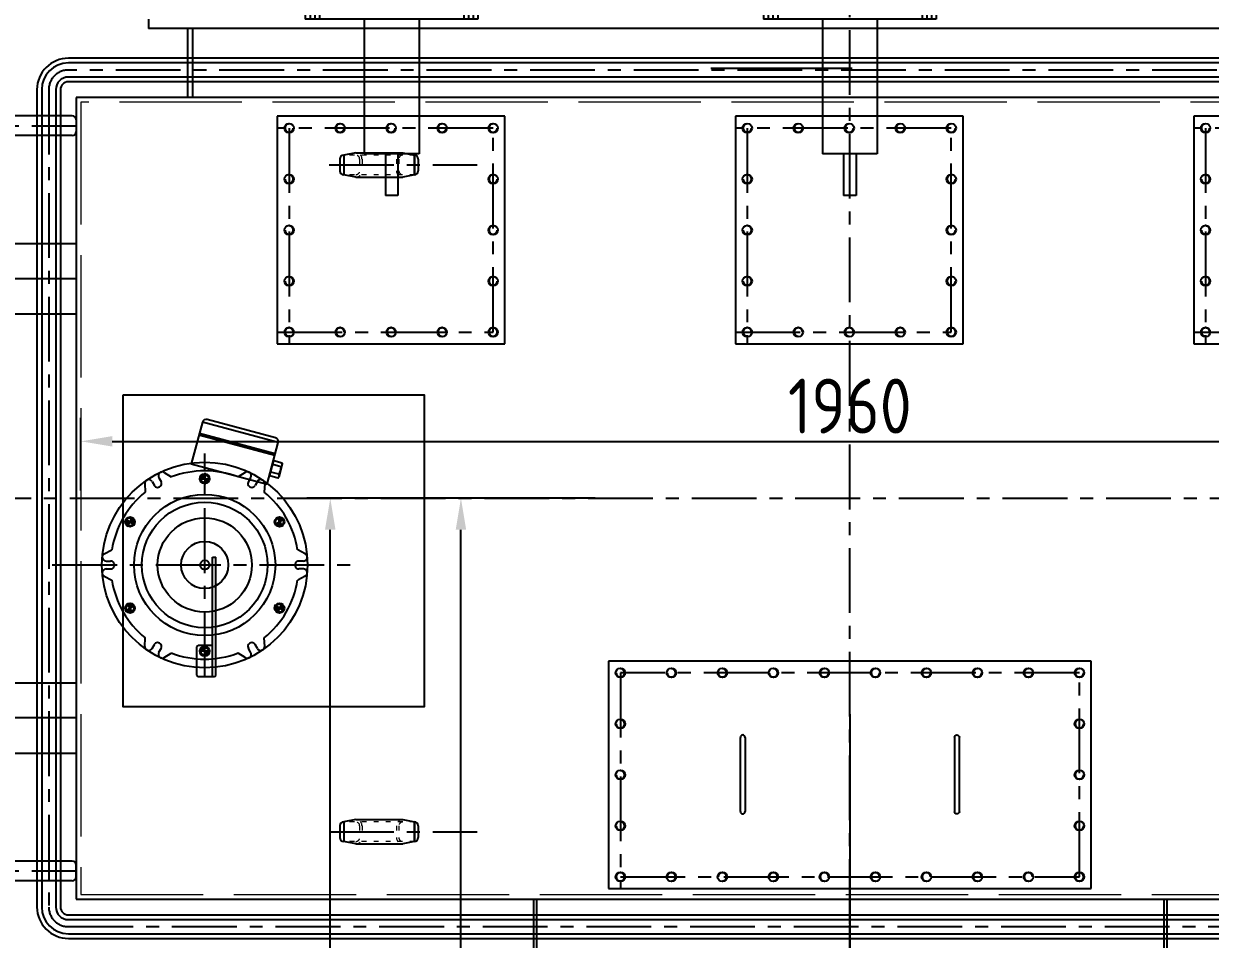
# Model space of a CAD drawing. Header units: millimetres. Extents: x 198976 to 421125, y -418833 to -203687.
# Drawn here: x 218013 to 219525, y -209902 to -208735 of the extents above; entities that cross this region are included whole.
import ezdxf

# ---------------------------------------------------------------- set-up
doc = ezdxf.new("R2010")
doc.units = ezdxf.units.MM
doc.header["$LTSCALE"] = 13
for name, pattern in [('ACAD_ISO02W100', [15, 12, -3]), ('ACAD_ISO03W100', [1.18, 0.47, -0.71]), ('CENTER', [50.8, 31.75, -6.35, 6.35, -6.35]), ('CENTERX2', [101.6, 63.5, -12.7, 12.7, -12.7]), ('HIDDEN', [9.525, 6.35, -3.175])]:
    doc.linetypes.add(name, pattern=pattern)
doc.layers.get('0').update_dxf_attribs({"color": 1, "linetype": 'CENTER'})
for name, color, linetype in [('1', 4, 'Continuous'), ('2细线层', 4, 'Continuous'), ('4', 2, 'HIDDEN'), ('THICK_LINE', 255, 'Continuous')]:
    doc.layers.add(name, color=color, linetype=linetype)
doc.layers.add('标注、文本', color=3, linetype='Continuous', lineweight=25)
doc.styles.get("Standard").update_dxf_attribs({"font": 'gbenor.shx', "bigfont": 'gbcbig.shx'})
doc.dimstyles.new('1-15', dxfattribs={"dimscale": 20, "dimtxt": 3.5, "dimasz": 2, "dimexe": 1.5, "dimexo": 0.5, "dimgap": 0.5, "dimtad": 1, "dimtoh": 1, "dimdec": 1, "dimdsep": 46, "dimtxsty": 'Standard', "dimcen": 2.5, "dimclrd": 3, "dimclre": 3, "dimclrt": 3, "dimadec": 0, "dimazin": 2, "dimtfac": 1, "dimtdec": 1, "dimtmove": 0, "dimatfit": 2, "dimfxl": 1, "dimarcsym": 0})

# ---------------------------------------------------------------- blocks, each defined once
blk = doc.blocks.new('A$C279C5193')
at = {"layer": '2细线层', "ltscale": 5}
for points in [[(3, 6), (97.6, 6)], [(97.6, 0), (3, 0)]]:
    blk.add_lwpolyline(points, dxfattribs=at)
for centre, start, end in [((3, 3), 90, 270), ((97.6, 3), 270, 90)]:
    blk.add_arc(centre, 3.02, start, end, dxfattribs=at)
blk = doc.blocks.new('25125212582246')
at = {"layer": '1', "color": 0}
for p, q in [((193641.4, -208684.5), (193625.4, -208684.5)), ((193625.4, -208737.5), (193625.4, -208684.5)), ((193641.4, -208737.5), (193641.4, -208684.5)), ((193668.4, -208737.5), (193598.4, -208737.5)), ((193598.4, -208909.5), (193598.4, -208737.5)), ((193668.4, -208909.5), (193668.4, -208737.5)), ((193743.4, -208909.5), (193523.4, -208909.5)), ((193523.4, -208921.5), (193523.4, -208909.5)), ((193743.4, -208921.5), (193743.4, -208909.5)), ((193743.4, -208921.5), (193523.4, -208921.5)), ((193728.4, -208921.5), (193538.4, -208921.5)), ((193583.9, -208921.5), (193583.9, -208968.4)), ((193682.9, -208921.5), (193682.9, -208968.4)), ((193553.2, -208968.4), (193713.6, -208968.4)), ((193553.2, -208969.5), (193553.2, -208968.4)), ((193713.6, -208969.5), (193713.6, -208968.4)), ((193583.9, -208981.5), (193556.9, -208974.3)), ((193583.9, -208981.5), (193682.9, -208981.5)), ((193583.9, -208981.5), (193583.9, -209006.5)), ((193682.9, -208981.5), (193709.9, -208974.3)), ((193682.9, -208981.5), (193682.9, -209006.5)), ((193539.3, -209011.5), (193539.3, -209012.9)), ((193542.7, -209017.5), (193583.9, -209031.3)), ((193544.3, -209006.5), (193633.4, -209006.5)), ((193722.5, -209006.5), (193633.4, -209006.5)), ((193724, -209017.5), (193682.9, -209031.3)), ((193727.4, -209011.5), (193727.4, -209012.9)), ((193583.9, -209031.3), (193682.9, -209031.3)), ((193583.9, -209031.3), (193583.9, -209056.3)), ((193682.9, -209031.3), (193682.9, -209056.3)), ((193553.2, -209056.3), (193713.6, -209056.3)), ((193553.2, -209057.4), (193553.2, -209056.3)), ((193583.9, -209069.4), (193556.9, -209062.2)), ((193682.9, -209069.4), (193709.9, -209062.2)), ((193713.6, -209057.4), (193713.6, -209056.3)), ((193583.9, -209069.4), (193682.9, -209069.4)), ((193583.9, -209069.4), (193583.9, -209094.4)), ((193682.9, -209069.4), (193682.9, -209094.4)), ((193544.3, -209094.4), (193633.4, -209094.4)), ((193722.5, -209094.4), (193633.4, -209094.4)), ((193539.3, -209099.3), (193539.3, -209100.7)), ((193542.7, -209105.4), (193583.9, -209119.1)), ((193724, -209105.4), (193682.9, -209119.1)), ((193727.4, -209099.3), (193727.4, -209100.7)), ((193583.9, -209119.1), (193583.9, -209144.2)), ((193583.9, -209119.1), (193682.9, -209119.1)), ((193583.9, -209119.1), (193583.9, -209144.2)), ((193682.9, -209119.1), (193682.9, -209144.2)), ((193682.9, -209119.1), (193682.9, -209144.2)), ((193553.2, -209144.2), (193713.6, -209144.2)), ((193553.2, -209145.3), (193553.2, -209144.2)), ((193553.2, -209144.2), (193713.6, -209144.2)), ((193553.2, -209145.3), (193553.2, -209144.2)), ((193583.9, -209157.3), (193556.9, -209150.1)), ((193583.9, -209157.3), (193556.9, -209150.1)), ((193682.9, -209157.3), (193709.9, -209150.1)), ((193682.9, -209157.3), (193709.9, -209150.1)), ((193713.6, -209145.3), (193713.6, -209144.2)), ((193713.6, -209145.3), (193713.6, -209144.2)), ((193583.9, -209157.3), (193682.9, -209157.3)), ((193583.9, -209157.3), (193583.9, -209182.3)), ((193583.9, -209157.3), (193682.9, -209157.3)), ((193682.9, -209157.3), (193682.9, -209182.3)), ((193544.3, -209182.3), (193633.4, -209182.3)), ((193722.5, -209182.3), (193633.4, -209182.3)), ((193539.3, -209187.2), (193539.3, -209188.6)), ((193542.7, -209193.3), (193583.9, -209207)), ((193724, -209193.3), (193682.9, -209207)), ((193727.4, -209187.2), (193727.4, -209188.6)), ((193583.9, -209207), (193682.9, -209207)), ((193583.9, -209207), (193583.9, -209232)), ((193682.9, -209207), (193682.9, -209232)), ((193553.2, -209232), (193713.6, -209232)), ((193553.2, -209233.2), (193553.2, -209232)), ((193583.9, -209245.1), (193556.9, -209238)), ((193583.9, -209245.1), (193682.9, -209245.1)), ((193583.9, -209245.1), (193583.9, -209270.1)), ((193682.9, -209245.1), (193709.9, -209238)), ((193682.9, -209245.1), (193682.9, -209270.1)), ((193713.6, -209233.2), (193713.6, -209232)), ((193539.3, -209275.1), (193539.3, -209276.5)), ((193544.3, -209270.1), (193633.4, -209270.1)), ((193583.9, -209271.5), (193583.9, -209314.4)), ((193722.5, -209270.1), (193633.4, -209270.1)), ((193682.9, -209271.5), (193682.9, -209314.4)), ((193727.4, -209275.1), (193727.4, -209276.5)), ((193542.7, -209281.2), (193583.9, -209294.9)), ((193724, -209281.2), (193682.9, -209294.9)), ((193583.9, -209294.9), (193583.9, -209319.9)), ((193583.9, -209294.9), (193682.9, -209294.9)), ((193583.9, -209294.9), (193583.9, -209319.9)), ((193682.9, -209294.9), (193682.9, -209319.9)), ((193682.9, -209294.9), (193682.9, -209319.9)), ((193553.2, -209319.9), (193713.6, -209319.9)), ((193553.2, -209321), (193553.2, -209319.9)), ((193553.2, -209319.9), (193713.6, -209319.9)), ((193553.2, -209321), (193553.2, -209319.9)), ((193713.6, -209321), (193713.6, -209319.9)), ((193713.6, -209321), (193713.6, -209319.9)), ((193583.9, -209333), (193556.9, -209325.8)), ((193583.9, -209333), (193556.9, -209325.8)), ((193583.9, -209333), (193682.9, -209333)), ((193583.9, -209333), (193583.9, -209358)), ((193583.9, -209333), (193682.9, -209333)), ((193682.9, -209333), (193709.9, -209325.8)), ((193682.9, -209333), (193709.9, -209325.8)), ((193682.9, -209333), (193682.9, -209358)), ((193539.3, -209363), (193539.3, -209364.4)), ((193544.3, -209358), (193633.4, -209358)), ((193722.5, -209358), (193633.4, -209358)), ((193727.4, -209363), (193727.4, -209364.4)), ((193542.7, -209369.1), (193583.9, -209382.8)), ((193724, -209369.1), (193682.9, -209382.8)), ((193583.9, -209382.8), (193682.9, -209382.8)), ((193583.9, -209382.8), (193583.9, -209407.8)), ((193682.9, -209382.8), (193682.9, -209407.8)), ((193553.2, -209407.8), (193713.6, -209407.8)), ((193553.2, -209408.9), (193553.2, -209407.8)), ((193713.6, -209408.9), (193713.6, -209407.8)), ((193583.9, -209420.9), (193556.9, -209413.7)), ((193583.9, -209420.9), (193682.9, -209420.9)), ((193583.9, -209420.9), (193583.9, -209445.9)), ((193682.9, -209420.9), (193709.9, -209413.7)), ((193682.9, -209420.9), (193682.9, -209445.9)), ((193539.3, -209450.8), (193539.3, -209452.2)), ((193542.7, -209456.9), (193583.9, -209470.6)), ((193544.3, -209445.9), (193633.4, -209445.9)), ((193722.5, -209445.9), (193633.4, -209445.9)), ((193724, -209456.9), (193682.9, -209470.6)), ((193727.4, -209450.8), (193727.4, -209452.2)), ((193583.9, -209470.6), (193682.9, -209470.6)), ((193583.9, -209470.6), (193583.9, -209495.7)), ((193682.9, -209470.6), (193682.9, -209495.7)), ((193553.2, -209495.7), (193713.6, -209495.7)), ((193553.2, -209496.8), (193553.2, -209495.7)), ((193583.9, -209508.8), (193556.9, -209501.6)), ((193682.9, -209508.8), (193709.9, -209501.6)), ((193713.6, -209496.8), (193713.6, -209495.7)), ((193583.9, -209508.8), (193682.9, -209508.8)), ((193583.9, -209508.8), (193583.9, -209533.8)), ((193682.9, -209508.8), (193682.9, -209533.8)), ((193539.3, -209538.7), (193539.3, -209540.1)), ((193542.7, -209544.8), (193597.9, -209558.5)), ((193544.3, -209533.8), (193633.4, -209533.8)), ((193722.5, -209533.8), (193633.4, -209533.8)), ((193724, -209544.8), (193668.8, -209558.5)), ((193727.4, -209538.7), (193727.4, -209540.1)), ((193597.9, -209558.5), (193668.8, -209558.5)), ((193597.9, -209558.5), (193597.9, -209564.5)), ((193668.8, -209558.5), (193668.8, -209564.5)), ((193663.8, -209569.5), (193602.9, -209569.5)), ((193610.5, -209611), (193610.5, -209569.5)), ((193656.3, -209611), (193656.3, -209569.5)), ((193646.3, -209621), (193620.5, -209621)), ((193628.4, -209706.5), (193628.4, -209621)), ((193638.4, -209706.5), (193638.4, -209621)), ((193638.4, -209706.5), (193628.4, -209706.5))]:
    blk.add_line(p, q, dxfattribs=at)
for centre, radius, start, end in [((193602.9, -209564.5), 5, 179.9961, 269.9961), ((193663.8, -209564.5), 5, 269.9961, 0), ((193620.5, -209611), 10, 179.9961, 270), ((193646.3, -209611), 10, 270, 359.9961)]:
    blk.add_arc(centre, radius, start, end, dxfattribs=at)
at = {"layer": '1', "color": 0, "extrusion": (0, 0, -1)}
for centre, major_axis, start_param, end_param in [((193558.1, -208969.5), (-3.5, -3.5), -0.525298, 0.785398), ((193708.6, -208969.5), (3.5, -3.5), 5.497787, 6.808483), ((193544.3, -209011.5), (-3.5, -3.5), 0.785398, 2.356194), ((193544.3, -209012.9), (3.5, -3.5), 1.107149, 2.356194), ((193722.5, -209011.5), (-3.5, -3.5), 2.356194, 3.926991), ((193722.5, -209012.9), (-3.5, -3.5), 3.926991, 5.176036), ((193558.1, -209057.4), (-3.5, -3.5), -0.525298, 0.785398), ((193708.6, -209057.4), (3.5, -3.5), 5.497787, 6.808483), ((193544.3, -209099.3), (-3.5, -3.5), 0.785398, 2.356194), ((193722.5, -209099.3), (-3.5, -3.5), 2.356194, 3.926991), ((193544.3, -209100.7), (3.5, -3.5), 1.107149, 2.356194), ((193722.5, -209100.7), (-3.5, -3.5), 3.926991, 5.176036), ((193558.1, -209145.3), (-3.5, -3.5), -0.525298, 0.785398), ((193558.1, -209145.3), (-3.5, -3.5), -0.525298, 0.785398), ((193708.6, -209145.3), (3.5, -3.5), 5.497787, 6.808483), ((193708.6, -209145.3), (3.5, -3.5), 5.497787, 6.808483), ((193544.3, -209187.2), (-3.5, -3.5), 0.785398, 2.356194), ((193722.5, -209187.2), (-3.5, -3.5), 2.356194, 3.926991), ((193544.3, -209188.6), (3.5, -3.5), 1.107149, 2.356194), ((193722.5, -209188.6), (-3.5, -3.5), 3.926991, 5.176036), ((193558.1, -209233.2), (-3.5, -3.5), -0.525298, 0.785398), ((193708.6, -209233.2), (3.5, -3.5), 5.497787, 6.808483), ((193544.3, -209275.1), (-3.5, -3.5), 0.785398, 2.356194), ((193722.5, -209275.1), (-3.5, -3.5), 2.356194, 3.926991), ((193544.3, -209276.5), (3.5, -3.5), 1.107149, 2.356194), ((193722.5, -209276.5), (-3.5, -3.5), 3.926991, 5.176036), ((193558.1, -209321), (-3.5, -3.5), -0.525298, 0.785398), ((193558.1, -209321), (-3.5, -3.5), -0.525298, 0.785398), ((193708.6, -209321), (3.5, -3.5), 5.497787, 6.808483), ((193708.6, -209321), (3.5, -3.5), 5.497787, 6.808483), ((193544.3, -209363), (-3.5, -3.5), 0.785398, 2.356194), ((193544.3, -209364.4), (3.5, -3.5), 1.107149, 2.356194), ((193722.5, -209363), (-3.5, -3.5), 2.356194, 3.926991), ((193722.5, -209364.4), (-3.5, -3.5), 3.926991, 5.176036), ((193558.1, -209408.9), (-3.5, -3.5), -0.525298, 0.785398), ((193708.6, -209408.9), (3.5, -3.5), 5.497787, 6.808483), ((193544.3, -209450.8), (-3.5, -3.5), 0.785398, 2.356194), ((193544.3, -209452.2), (3.5, -3.5), 1.107149, 2.356194), ((193722.5, -209450.8), (-3.5, -3.5), 2.356194, 3.926991), ((193722.5, -209452.2), (-3.5, -3.5), 3.926991, 5.176036), ((193558.1, -209496.8), (-3.5, -3.5), -0.525298, 0.785398), ((193708.6, -209496.8), (3.5, -3.5), 5.497787, 6.808483), ((193544.3, -209538.7), (-3.5, -3.5), 0.785398, 2.356194), ((193544.3, -209540.1), (3.5, -3.5), 1.107149, 2.356194), ((193722.5, -209538.7), (-3.5, -3.5), 2.356194, 3.926991), ((193722.5, -209540.1), (-3.5, -3.5), 3.926991, 5.176036)]:
    blk.add_ellipse(centre, major_axis=major_axis, ratio=1, start_param=start_param, end_param=end_param, dxfattribs=at)
at = {"layer": '4', "color": 1}
for p, q in [((193529.4, -208921.5), (193529.4, -208909.5)), ((193535.4, -208921.5), (193535.4, -208909.5)), ((193541.4, -208921.5), (193541.4, -208909.5)), ((193725.4, -208921.5), (193725.4, -208909.5)), ((193731.4, -208921.5), (193731.4, -208909.5)), ((193737.4, -208921.5), (193737.4, -208909.5)), ((193633.4, -209706.5), (193633.4, -208921.5)), ((193638.4, -209646), (193628.4, -209646)), ((193638.4, -209690.5), (193628.4, -209690.5))]:
    blk.add_line(p, q, dxfattribs=at)
blk = doc.blocks.new('*D822')
at = {"layer": 'Defpoints', "color": 0, "transparency": 16777216}
for p in [(218569.8, -209340.2), (218751, -209340.2), (218751, -210230.8)]:
    blk.add_point(p, dxfattribs=at)
at = {"layer": '标注、文本', "color": 3, "lineweight": -2, "transparency": 16777216}
for p, q in [((218741, -209340.2), (218539.8, -209340.2)), ((218569.8, -210190.8), (218569.8, -209380.2)), ((218741, -210230.8), (218539.8, -210230.8))]:
    blk.add_line(p, q, dxfattribs=at)
at = {"layer": '标注、文本', "color": 3, "transparency": 16777216}
for points in [[(218563.2, -209380.2), (218576.5, -209380.2), (218569.8, -209340.2)], [(218563.2, -210190.8), (218576.5, -210190.8), (218569.8, -210230.8)]]:
    blk.add_solid(points, dxfattribs=at)
at = {"layer": '标注、文本', "color": 3, "transparency": 16777216, "insert": (218524.8, -210014.1), "char_height": 70, "attachment_point": 5, "rotation": 90}
blk.add_mtext('890', dxfattribs=at)
blk = doc.blocks.new('*D823')
at = {"layer": 'Defpoints', "color": 0, "transparency": 16777216}
for p in [(218403.3, -209340.2), (218608.5, -209340.2), (218608.5, -210471.2)]:
    blk.add_point(p, dxfattribs=at)
at = {"layer": '标注、文本', "color": 3, "lineweight": -2, "transparency": 16777216}
for p, q in [((218598.5, -209340.2), (218373.3, -209340.2)), ((218403.3, -210431.2), (218403.3, -209380.2)), ((218598.5, -210471.2), (218373.3, -210471.2))]:
    blk.add_line(p, q, dxfattribs=at)
at = {"layer": '标注、文本', "color": 3, "transparency": 16777216}
for points in [[(218396.6, -209380.2), (218410, -209380.2), (218403.3, -209340.2)], [(218396.6, -210431.2), (218410, -210431.2), (218403.3, -210471.2)]]:
    blk.add_solid(points, dxfattribs=at)
at = {"layer": '标注、文本', "color": 3, "transparency": 16777216, "insert": (218358.3, -210134.5), "char_height": 70, "attachment_point": 5, "rotation": 90}
blk.add_mtext('1131', dxfattribs=at)
blk = doc.blocks.new('*D824')
at = {"layer": 'Defpoints', "color": 0, "transparency": 16777216}
for p in [(219065.5, -209605.2), (217229.5, -209620.2), (219065.5, -210655)]:
    blk.add_point(p, dxfattribs=at)
at = {"layer": '标注、文本', "color": 3, "lineweight": -2, "transparency": 16777216}
for p, q in [((219065.5, -209615.2), (219065.5, -210685)), ((217229.5, -209630.2), (217229.5, -210685)), ((217269.5, -210655), (219025.5, -210655))]:
    blk.add_line(p, q, dxfattribs=at)
at = {"layer": '标注、文本', "color": 3, "transparency": 16777216}
for points in [[(217269.5, -210648.3), (217269.5, -210661.7), (217229.5, -210655)], [(219025.5, -210648.3), (219025.5, -210661.7), (219065.5, -210655)]]:
    blk.add_solid(points, dxfattribs=at)
at = {"layer": '标注、文本', "color": 3, "transparency": 16777216, "insert": (218147.5, -210610), "char_height": 70, "attachment_point": 5}
blk.add_mtext('1836', dxfattribs=at)
blk = doc.blocks.new('*D825')
at = {"layer": 'Defpoints', "color": 0, "transparency": 16777216}
for p in [(217229.5, -209620.2), (220351.5, -209620.2), (220351.5, -210833.2)]:
    blk.add_point(p, dxfattribs=at)
at = {"layer": '标注、文本', "color": 3, "lineweight": -2, "transparency": 16777216}
for p, q in [((217229.5, -209630.2), (217229.5, -210863.2)), ((220351.5, -209630.2), (220351.5, -210863.2)), ((217269.5, -210833.2), (220311.5, -210833.2))]:
    blk.add_line(p, q, dxfattribs=at)
at = {"layer": '标注、文本', "color": 3, "transparency": 16777216}
for points in [[(217269.5, -210826.5), (217269.5, -210839.8), (217229.5, -210833.2)], [(220311.5, -210826.5), (220311.5, -210839.8), (220351.5, -210833.2)]]:
    blk.add_solid(points, dxfattribs=at)
at = {"layer": '标注、文本', "color": 3, "transparency": 16777216, "insert": (218790.5, -210788.2), "char_height": 70, "attachment_point": 5}
blk.add_mtext('3122', dxfattribs=at)
blk = doc.blocks.new('*D845')
at = {"layer": 'Defpoints', "color": 0, "transparency": 16777216}
for p in [(220045.5, -209267.6), (218085.5, -209340.2), (220045.5, -209340.2)]:
    blk.add_point(p, dxfattribs=at)
at = {"layer": '标注、文本', "color": 3, "lineweight": -2, "transparency": 16777216}
for p, q in [((218085.5, -209330.2), (218085.5, -209237.6)), ((220045.5, -209330.2), (220045.5, -209237.6)), ((218125.5, -209267.6), (220005.5, -209267.6))]:
    blk.add_line(p, q, dxfattribs=at)
at = {"layer": '标注、文本', "color": 3, "transparency": 16777216}
for points in [[(218125.5, -209260.9), (218125.5, -209274.2), (218085.5, -209267.6)], [(220005.5, -209260.9), (220005.5, -209274.2), (220045.5, -209267.6)]]:
    blk.add_solid(points, dxfattribs=at)
at = {"layer": '标注、文本', "color": 3, "transparency": 16777216, "insert": (219065.5, -209222.6), "char_height": 70, "attachment_point": 5}
blk.add_mtext('1960', dxfattribs=at)
blk = doc.blocks.new('压力释放阀')
at = {"layer": '1', "color": 1, "linetype": 'CENTERX2', "lineweight": -3, "ltscale": 0.1}
for p, q in [((57156.8, -167760.2), (57156.8, -167475.7)), ((57149.5, -167507.9), (57164.1, -167507.9)), ((57055.3, -167559.3), (57067.9, -167566.6)), ((57057.9, -167569.2), (57065.2, -167556.6)), ((57258.4, -167559.3), (57245.8, -167566.6)), ((57248.5, -167556.6), (57255.8, -167569.2)), ((56962.5, -167617.9), (57351.2, -167617.9)), ((57055.3, -167676.6), (57067.9, -167669.3)), ((57065.2, -167679.2), (57057.9, -167666.6)), ((57258.4, -167676.6), (57245.8, -167669.3)), ((57255.8, -167666.6), (57248.5, -167679.2)), ((57164.1, -167727.9), (57149.5, -167727.9))]:
    blk.add_line(p, q, dxfattribs=at)
at = {"layer": '1'}
for p, q in [((57152.8, -167505), (57159.8, -167512)), ((57153.9, -167503.9), (57160.9, -167510.8)), ((57056.6, -167563.4), (57066.1, -167560.9)), ((57057, -167565), (57066.6, -167562.4)), ((57252.6, -167557.9), (57250.1, -167567.5)), ((57254.2, -167558.4), (57251.6, -167567.9)), ((57059.5, -167677.5), (57062.1, -167667.9)), ((57061.1, -167677.9), (57063.6, -167668.4)), ((57256.7, -167670.9), (57247.1, -167673.4)), ((57257.1, -167672.4), (57247.5, -167675)), ((57159.8, -167732), (57152.8, -167725)), ((57160.9, -167730.8), (57153.9, -167723.9))]:
    blk.add_line(p, q, dxfattribs=at)
for centre, radius in [((57156.8, -167507.9), 6.2), ((57156.8, -167507.9), 5), ((57061.6, -167562.9), 6.2), ((57061.6, -167562.9), 5), ((57252.1, -167562.9), 6.2), ((57252.1, -167562.9), 5), ((57061.6, -167672.9), 6.2), ((57061.6, -167672.9), 5), ((57252.1, -167672.9), 6.2), ((57252.1, -167672.9), 5), ((57156.8, -167727.9), 6.2), ((57156.8, -167727.9), 5)]:
    blk.add_circle(centre, radius, dxfattribs=at)
at = {"layer": '4'}
for p, q in [((57156.8, -167500.6), (57156.8, -167515.2)), ((57156.8, -167735.2), (57156.8, -167720.6))]:
    blk.add_line(p, q, dxfattribs=at)
at = {"layer": 'THICK_LINE', "color": 95, "linetype": 'Continuous'}
for p, q in [((57243.9, -167486.3), (57239.4, -167502.9)), ((57254, -167492.7), (57243.7, -167490)), ((57245, -167485.2), (57243.9, -167486.3)), ((57255.3, -167487.9), (57245, -167485.2)), ((57255.7, -167489.4), (57251.2, -167506)), ((57255.3, -167487.9), (57255.7, -167489.4)), ((57239.8, -167504.3), (57239.4, -167502.9)), ((57250.1, -167507.1), (57239.8, -167504.3)), ((57251.4, -167502.3), (57241.1, -167499.6)), ((57250.1, -167507.1), (57251.2, -167506))]:
    blk.add_line(p, q, dxfattribs=at)
for centre, radius, start, end in [((57259, -167499.2), 18, 148.9966, 181.0034), ((57248, -167488.6), 4.57, 131.2954, 197.0856), ((57236.1, -167493.1), 18, 328.9966, 1.0034), ((57250.9, -167489.4), 4.57, 312.9144, 18.7046), ((57244.2, -167502.9), 4.57, 132.9144, 198.7046), ((57247.1, -167503.7), 4.57, 311.2954, 17.5588)]:
    blk.add_arc(centre, radius, start, end, dxfattribs=at)
at = {"layer": '标注、文本'}
for p, q in [((57246.9, -167455.7), (57160, -167432.4)), ((57153.8, -167435.9), (57139.6, -167489.1)), ((57250.4, -167461.8), (57153.8, -167435.9)), ((57246, -167478.2), (57149.4, -167452.4)), ((57246.6, -167476.3), (57150, -167450.4)), ((57236.2, -167514.9), (57250.4, -167461.8)), ((57139.6, -167489.1), (57236.2, -167514.9)), ((57098.4, -167506.6), (57101.2, -167511.6)), ((57098.4, -167506.6), (57101.2, -167511.6)), ((57105.3, -167499.8), (57114.2, -167505.7)), ((57208.4, -167499.8), (57199.5, -167505.7)), ((57215.3, -167506.6), (57212.5, -167511.6)), ((57080.4, -167514.2), (57081, -167524.9)), ((57089.7, -167511.6), (57092.6, -167516.6)), ((57224, -167511.6), (57221.1, -167516.6)), ((57224, -167511.6), (57221.1, -167516.6)), ((57233.3, -167514.2), (57232.7, -167524.9)), ((57028.8, -167603.5), (57038.4, -167598.7)), ((57284.9, -167603.5), (57275.3, -167598.7)), ((57031.2, -167612.9), (57036.9, -167612.9)), ((57031.2, -167612.9), (57036.9, -167612.9)), ((57166.8, -167760.2), (57166.8, -167607.9)), ((57166.8, -167607.9), (57170.8, -167607.9)), ((57170.8, -167758.2), (57170.8, -167607.9)), ((57282.5, -167612.9), (57276.7, -167612.9)), ((57031.2, -167622.9), (57036.9, -167622.9)), ((57282.5, -167622.9), (57276.7, -167622.9)), ((57282.5, -167622.9), (57276.7, -167622.9)), ((57028.8, -167632.3), (57038.4, -167637.1)), ((57284.9, -167632.3), (57275.3, -167637.1)), ((57080.4, -167721.6), (57081, -167710.9)), ((57089.7, -167724.2), (57092.6, -167719.2)), ((57089.7, -167724.2), (57092.6, -167719.2)), ((57148.8, -167720.2), (57166.8, -167720.2)), ((57224, -167724.2), (57221.1, -167719.2)), ((57233.3, -167721.6), (57232.7, -167710.9)), ((57098.4, -167729.2), (57101.2, -167724.2)), ((57105.3, -167736), (57114.2, -167730.1)), ((57146.8, -167758.2), (57146.8, -167722.2)), ((57208.4, -167736), (57199.5, -167730.1)), ((57215.3, -167729.2), (57212.5, -167724.2)), ((57215.3, -167729.2), (57212.5, -167724.2)), ((57148.8, -167760.2), (57168.8, -167760.2))]:
    blk.add_line(p, q, dxfattribs=at)
for radius in [131, 90, 80, 60, 30, 6]:
    blk.add_circle((57156.8, -167617.9), radius, dxfattribs=at)
for centre, radius, start, end in [((57158.7, -167437.2), 5, 75, 165), ((57245.6, -167460.5), 5, 345, 75), ((57102.7, -167504.1), 5, 59.0943, 210), ((57156.8, -167617.9), 120, 69.2011, 110.7989), ((57211, -167504.1), 5, 330, 120.9057), ((57085.4, -167514.1), 5, 30, 180.9057), ((57096.8, -167514), 5, 208.806, 31.194), ((57216.8, -167514), 5, 148.806, 331.194), ((57228.3, -167514.1), 5, 359.0943, 150), ((57156.8, -167617.9), 120, 129.2011, 170.7989), ((57156.8, -167617.9), 120, 9.2011, 50.7989), ((57031.2, -167607.9), 5, 119.0943, 270), ((57036.8, -167617.9), 5, 268.806, 91.194), ((57276.8, -167617.9), 5, 88.806, 271.194), ((57282.5, -167607.9), 5, 270, 60.9057), ((57031.2, -167627.9), 5, 90, 240.9057), ((57282.5, -167627.9), 5, 299.0943, 90), ((57156.8, -167617.9), 120, 189.2011, 230.7989), ((57156.8, -167617.9), 120, 309.2011, 350.7989), ((57096.8, -167721.8), 5, 328.806, 151.194), ((57148.8, -167722.2), 2, 90, 180), ((57216.8, -167721.8), 5, 28.806, 211.194), ((57085.4, -167721.7), 5, 179.0943, 330), ((57102.7, -167731.7), 5, 150, 300.9057), ((57156.8, -167617.9), 120, 249.2011, 290.7989), ((57211, -167731.7), 5, 239.0943, 30), ((57228.3, -167721.7), 5, 210, 0.9057), ((57148.8, -167758.2), 2, 180, 270)]:
    blk.add_arc(centre, radius, start, end, dxfattribs=at)
at = {"layer": '标注、文本', "lineweight": -3, "ltscale": 0.1}
blk.add_arc((57168.8, -167758.2), 2, 270, 0, dxfattribs=at)

msp = doc.modelspace()

# ---------------------------------------------------------------- linework, layer by layer
at = {"ltscale": 2}
for p, q in [((218079.49, -209060.23), (217229.51, -209060.23)), ((218079.49, -209620.23), (217229.51, -209620.23))]:
    msp.add_line(p, q, dxfattribs=at)
at = {"color": 3}
for centre, start, end in [((218350.82, -208868.21), 90, 0), ((218415.82, -208868.21), 90, 0), ((218480.82, -208868.21), 90, 0), ((218545.82, -208868.21), 90, 0), ((218610.82, -208868.21), 90, 0), ((218610.82, -208868.21), 90, 0), ((218610.82, -208868.21), 90, 0), ((218934.82, -208868.21), 90, 0), ((218999.82, -208868.21), 90, 0), ((219064.82, -208868.21), 90, 0), ((219129.82, -208868.21), 90, 0), ((219194.82, -208868.21), 90, 0), ((219194.82, -208868.21), 90, 0), ((219194.82, -208868.21), 90, 0), ((219518.82, -208868.21), 90, 0), ((218350.82, -208933.21), 180, 90), ((218610.82, -208933.21), 90, 0), ((218934.82, -208933.21), 180, 90), ((219194.82, -208933.21), 90, 0), ((219518.82, -208933.21), 180, 90), ((218350.82, -208998.21), 180, 90), ((218610.82, -208998.21), 90, 0), ((218934.82, -208998.21), 180, 90), ((219194.82, -208998.21), 90, 0), ((219518.82, -208998.21), 180, 90), ((218350.82, -209063.21), 180, 90), ((218610.82, -209063.21), 90, 0), ((218934.82, -209063.21), 180, 90), ((219194.82, -209063.21), 90, 0), ((219518.82, -209063.21), 180, 90), ((218350.82, -209128.21), 0, 270), ((218415.82, -209128.21), 0, 270), ((218480.82, -209128.21), 0, 270), ((218545.82, -209128.21), 0, 270), ((218610.82, -209128.21), 90, 0), ((218610.82, -209128.21), 0, 270), ((218610.82, -209128.21), 0, 270), ((218610.82, -209128.21), 0, 270), ((218610.82, -209128.21), 0, 270), ((218934.82, -209128.21), 0, 270), ((218999.82, -209128.21), 0, 270), ((219064.82, -209128.21), 0, 270), ((219129.82, -209128.21), 0, 270), ((219194.82, -209128.21), 90, 0), ((219194.82, -209128.21), 0, 270), ((219194.82, -209128.21), 0, 270), ((219194.82, -209128.21), 0, 270), ((219194.82, -209128.21), 0, 270), ((219518.82, -209128.21), 0, 270), ((218772.99, -209562.75), 180, 90), ((218772.99, -209562.75), 180, 90), ((218772.99, -209562.75), 180, 90), ((218772.99, -209562.75), 180, 90), ((218837.99, -209562.75), 180, 90), ((218902.99, -209562.75), 180, 90), ((218967.99, -209562.75), 180, 90), ((219032.99, -209562.75), 90, 0), ((219097.99, -209562.75), 90, 0), ((219162.99, -209562.75), 90, 0), ((219227.99, -209562.75), 90, 0), ((219292.99, -209562.75), 90, 0), ((219357.99, -209562.75), 90, 0), ((219357.99, -209562.75), 90, 0), ((219357.99, -209562.75), 90, 0), ((218772.99, -209627.75), 180, 90), ((219357.99, -209627.75), 90, 0), ((218772.99, -209692.75), 180, 90), ((219357.99, -209692.75), 90, 0), ((218772.99, -209757.75), 180, 90), ((219357.99, -209757.75), 90, 0), ((218772.99, -209822.75), 180, 90), ((218772.99, -209822.75), 270, 180), ((218772.99, -209822.75), 270, 180), ((218772.99, -209822.75), 270, 180), ((218772.99, -209822.75), 270, 180), ((218772.99, -209822.75), 270, 180), ((218837.99, -209822.75), 270, 180), ((218902.99, -209822.75), 270, 180), ((218967.99, -209822.75), 270, 180), ((219032.99, -209822.75), 0, 270), ((219097.99, -209822.75), 0, 270), ((219162.99, -209822.75), 0, 270), ((219227.99, -209822.75), 0, 270), ((219292.99, -209822.75), 0, 270), ((219357.99, -209822.75), 90, 0), ((219357.99, -209822.75), 0, 270), ((219357.99, -209822.75), 0, 270), ((219357.99, -209822.75), 0, 270), ((219357.99, -209822.75), 0, 270)]:
    msp.add_arc(centre, 5.2, start, end, dxfattribs=at)
at = {"layer": '1', "color": 1, "linetype": 'CENTERX2', "lineweight": -3, "ltscale": 0.1}
for p, q in [((219065.49, -210278.85), (219065.49, -208371.61)), ((220061.49, -208794.23), (218069.49, -208794.23)), ((218044.49, -208819.23), (218044.49, -209861.23)), ((217890.88, -208865.23), (218079.49, -208865.23)), ((218610.82, -208868.21), (218335.82, -208868.21)), ((218350.82, -208868.21), (218350.82, -209143.21)), ((218610.82, -209128.21), (218610.82, -208868.21)), ((219194.82, -208868.21), (218919.82, -208868.21)), ((218934.82, -208868.21), (218934.82, -209143.21)), ((219194.82, -209128.21), (219194.82, -208868.21)), ((219778.82, -208868.21), (219503.82, -208868.21)), ((219518.82, -208868.21), (219518.82, -209143.21)), ((218401.87, -208915.23), (218590.48, -208915.23)), ((218335.82, -209128.21), (218610.82, -209128.21)), ((218919.82, -209128.21), (219194.82, -209128.21)), ((219503.82, -209128.21), (219778.82, -209128.21)), ((217807.27, -209340.23), (220523.71, -209340.23)), ((219357.99, -209562.75), (218772.99, -209562.75)), ((218772.99, -209562.75), (218772.99, -209837.75)), ((219357.99, -209822.75), (219357.99, -209562.75)), ((218401.87, -209765.23), (218590.48, -209765.23)), ((217890.88, -209815.23), (218079.49, -209815.23)), ((218772.99, -209822.75), (219357.99, -209822.75)), ((219065.49, -210230.83), (219065.49, -209823.19)), ((218069.49, -209886.23), (220061.49, -209886.23))]:
    msp.add_line(p, q, dxfattribs=at)
at = {"layer": '1', "ltscale": 8}
for p, q in [((217229.51, -209015.23), (218079.49, -209015.23)), ((217229.51, -209105.23), (218079.49, -209105.23)), ((217229.51, -209575.23), (218079.49, -209575.23)), ((217229.51, -209665.23), (218079.49, -209665.23))]:
    msp.add_line(p, q, dxfattribs=at)
at = {"layer": '1', "color": 1, "linetype": 'CENTERX2', "lineweight": -3, "ltscale": 0.1}
for centre, start, end in [((218069.49, -208819.23), 90, 180), ((218069.49, -209861.23), 180, 270)]:
    msp.add_arc(centre, 25, start, end, dxfattribs=at)
at = {"layer": '2细线层', "ltscale": 5}
for p, q in [((218625.82, -208853.21), (218335.82, -208853.21)), ((218335.82, -208853.21), (218335.82, -209143.21)), ((218625.82, -209143.21), (218625.82, -208853.21)), ((219209.82, -208853.21), (218919.82, -208853.21)), ((218919.82, -208853.21), (218919.82, -209143.21)), ((219209.82, -209143.21), (219209.82, -208853.21)), ((219793.82, -208853.21), (219503.82, -208853.21)), ((219503.82, -208853.21), (219503.82, -209143.21)), ((218335.82, -209143.21), (218625.82, -209143.21)), ((218919.82, -209143.21), (219209.82, -209143.21)), ((219503.82, -209143.21), (219793.82, -209143.21)), ((219372.99, -209547.75), (218757.99, -209547.75)), ((218757.99, -209547.75), (218757.99, -209837.75)), ((219372.99, -209837.75), (219372.99, -209547.75)), ((218757.99, -209837.75), (219372.99, -209837.75))]:
    msp.add_line(p, q, dxfattribs=at)
for centre in [(218350.82, -208868.21), (218415.82, -208868.21), (218480.82, -208868.21), (218545.82, -208868.21), (218610.82, -208868.21), (218610.82, -208868.21), (218610.82, -208868.21), (218934.82, -208868.21), (218999.82, -208868.21), (219064.82, -208868.21), (219129.82, -208868.21), (219194.82, -208868.21), (219194.82, -208868.21), (219194.82, -208868.21), (219518.82, -208868.21), (218350.82, -208933.21), (218610.82, -208933.21), (218934.82, -208933.21), (219194.82, -208933.21), (219518.82, -208933.21), (218350.82, -208998.21), (218610.82, -208998.21), (218934.82, -208998.21), (219194.82, -208998.21), (219518.82, -208998.21), (218350.82, -209063.21), (218610.82, -209063.21), (218934.82, -209063.21), (219194.82, -209063.21), (219518.82, -209063.21), (218350.82, -209128.21), (218415.82, -209128.21), (218480.82, -209128.21), (218545.82, -209128.21), (218610.82, -209128.21), (218610.82, -209128.21), (218610.82, -209128.21), (218610.82, -209128.21), (218610.82, -209128.21), (218934.82, -209128.21), (218999.82, -209128.21), (219064.82, -209128.21), (219129.82, -209128.21), (219194.82, -209128.21), (219194.82, -209128.21), (219194.82, -209128.21), (219194.82, -209128.21), (219194.82, -209128.21), (219518.82, -209128.21), (218772.99, -209562.75), (218772.99, -209562.75), (218772.99, -209562.75), (218772.99, -209562.75), (218837.99, -209562.75), (218902.99, -209562.75), (218967.99, -209562.75), (219032.99, -209562.75), (219097.99, -209562.75), (219162.99, -209562.75), (219227.99, -209562.75), (219292.99, -209562.75), (219357.99, -209562.75), (219357.99, -209562.75), (219357.99, -209562.75), (218772.99, -209627.75), (219357.99, -209627.75), (218772.99, -209692.75), (219357.99, -209692.75), (218772.99, -209757.75), (219357.99, -209757.75), (218772.99, -209822.75), (218772.99, -209822.75), (218772.99, -209822.75), (218772.99, -209822.75), (218772.99, -209822.75), (218772.99, -209822.75), (218837.99, -209822.75), (218902.99, -209822.75), (218967.99, -209822.75), (219032.99, -209822.75), (219097.99, -209822.75), (219162.99, -209822.75), (219227.99, -209822.75), (219292.99, -209822.75), (219357.99, -209822.75), (219357.99, -209822.75), (219357.99, -209822.75), (219357.99, -209822.75), (219357.99, -209822.75)]:
    msp.add_circle(centre, 6, dxfattribs=at)
at = {"layer": '标注、文本'}
for p, q in [((218171.53, -208729.23), (218171.53, -208741.23)), ((219959.46, -208741.23), (218171.53, -208741.23)), ((218221.53, -208741.23), (218221.53, -208829.23)), ((218227.53, -208741.23), (218227.53, -208829.23)), ((220061.49, -208779.23), (218069.49, -208779.23)), ((220061.49, -208785.23), (218069.49, -208785.23)), ((218888.3, -208791.78), (219068.3, -208791.78)), ((220061.49, -208803.23), (218069.49, -208803.23)), ((218029.49, -208819.23), (218029.49, -209861.23)), ((218035.49, -208819.23), (218035.49, -209861.23)), ((218053.49, -208819.23), (218053.49, -209861.23)), ((218059.49, -208819.23), (218059.49, -209861.23)), ((220061.49, -208809.23), (218069.49, -208809.23)), ((220051.49, -208829.23), (218079.49, -208829.23)), ((218079.49, -208829.23), (218079.49, -209851.23)), ((218074.49, -208852.73), (217999.75, -208852.73)), ((218079.49, -208857.73), (218079.49, -208872.73)), ((218074.49, -208877.73), (217999.75, -208877.73)), ((218415.5, -208907.73), (218415.5, -208922.73)), ((218435.74, -208899.73), (218420.74, -208902.73)), ((218420.74, -208902.73), (218420.74, -208927.73)), ((218435.74, -208899.73), (218495.74, -208899.73)), ((218495.74, -208899.73), (218510.74, -208902.73)), ((218510.24, -208902.73), (218510.24, -208927.73)), ((218510.74, -208902.73), (218510.74, -208927.73)), ((218515.48, -208907.73), (218515.48, -208922.73)), ((218435.74, -208930.73), (218420.74, -208927.73)), ((218510.74, -208927.73), (218495.74, -208930.73)), ((218435.74, -208930.73), (218495.74, -208930.73)), ((218415.5, -209757.73), (218415.5, -209772.73)), ((218435.74, -209749.73), (218420.74, -209752.73)), ((218420.74, -209752.73), (218420.74, -209777.73)), ((218435.74, -209749.73), (218495.74, -209749.73)), ((218495.74, -209749.73), (218510.74, -209752.73)), ((218510.24, -209752.73), (218510.24, -209777.73)), ((218510.74, -209752.73), (218510.74, -209777.73)), ((218515.48, -209757.73), (218515.48, -209772.73)), ((218435.74, -209780.73), (218420.74, -209777.73)), ((218435.74, -209780.73), (218495.74, -209780.73)), ((218510.74, -209777.73), (218495.74, -209780.73)), ((218074.49, -209802.73), (217999.75, -209802.73)), ((218079.49, -209822.73), (218079.49, -209807.73)), ((218074.49, -209827.73), (217999.75, -209827.73)), ((218079.49, -209851.23), (220051.49, -209851.23)), ((218662.62, -209939.23), (218662.62, -209851.23)), ((218666.62, -209939.23), (218666.62, -209851.23)), ((219465.99, -209939.23), (219465.99, -209851.23)), ((219469.99, -209939.23), (219469.99, -209851.23)), ((218053.49, -209880.44), (218053.49, -209881.23)), ((218069.49, -209871.23), (220061.49, -209871.23)), ((218069.49, -209877.23), (220061.49, -209877.23)), ((218069.49, -209895.23), (220061.49, -209895.23)), ((218069.49, -209901.23), (220061.49, -209901.23))]:
    msp.add_line(p, q, dxfattribs=at)
at = {"layer": '标注、文本', "color": 2, "linetype": 'ACAD_ISO02W100', "lineweight": 13}
for p, q in [((220045.49, -208835.23), (218085.49, -208835.23)), ((218085.49, -208835.23), (218085.49, -209845.23)), ((218085.49, -209845.23), (220045.49, -209845.23))]:
    msp.add_line(p, q, dxfattribs=at)
at = {"layer": '标注、文本', "color": 2, "linetype": 'ACAD_ISO03W100', "lineweight": 18}
for p, q in [((218510.74, -208902.73), (218420.5, -208902.73)), ((218440.74, -208907.73), (218440.74, -208922.73)), ((218443.74, -208907.73), (218443.74, -208922.73)), ((218487.74, -208907.73), (218487.74, -208922.73)), ((218490.74, -208907.73), (218490.74, -208922.73)), ((218510.74, -208927.73), (218420.5, -208927.73)), ((218510.74, -209752.73), (218420.5, -209752.73)), ((218440.74, -209757.73), (218440.74, -209772.73)), ((218443.74, -209757.73), (218443.74, -209772.73)), ((218487.74, -209757.73), (218487.74, -209772.73)), ((218490.74, -209757.73), (218490.74, -209772.73)), ((218510.74, -209777.73), (218420.5, -209777.73))]:
    msp.add_line(p, q, dxfattribs=at)
at = {"layer": '标注、文本'}
msp.add_lwpolyline([(218139.49, -209208.29), (218522.91, -209208.29), (218522.91, -209606.14), (218139.49, -209606.14)], close=True, dxfattribs=at)
for centre, radius, start, end in [((218069.49, -208819.23), 40, 90, 180), ((218069.49, -208819.23), 34, 90, 180), ((218069.49, -208819.23), 16, 90, 180), ((218069.49, -208819.23), 10, 90, 180), ((218074.49, -208857.73), 5, 0, 90), ((218074.49, -208872.73), 5, 270, 0), ((218420.5, -208907.73), 5, 90, 180), ((218510.48, -208907.73), 5, 0, 90), ((218420.5, -208922.73), 5, 180, 270), ((218510.48, -208922.73), 5, 270, 0), ((218420.5, -209757.73), 5, 90, 180), ((218510.48, -209757.73), 5, 0, 90), ((218420.5, -209772.73), 5, 180, 270), ((218510.48, -209772.73), 5, 270, 0), ((218074.49, -209807.73), 5, 0, 90), ((218074.49, -209822.73), 5, 270, 0), ((218069.49, -209861.23), 40, 180, 270), ((218069.49, -209861.23), 34, 180, 270), ((218069.49, -209861.23), 16, 180, 270), ((218069.49, -209861.23), 10, 180, 270)]:
    msp.add_arc(centre, radius, start, end, dxfattribs=at)
at = {"layer": '标注、文本', "color": 2, "linetype": 'ACAD_ISO03W100', "lineweight": 18}
for centre, radius, start, end in [((218435.74, -208907.73), 8, 0, 90), ((218435.74, -208907.73), 5, 0, 90), ((218495.74, -208907.73), 8, 90, 180), ((218495.74, -208907.73), 5, 90, 180), ((218435.74, -208922.73), 5, 270, 0), ((218435.74, -208922.73), 8, 270, 0), ((218495.74, -208922.73), 8, 180, 270), ((218495.74, -208922.73), 5, 180, 270), ((218435.74, -209757.73), 8, 0, 90), ((218435.74, -209757.73), 5, 0, 90), ((218495.74, -209757.73), 8, 90, 180), ((218495.74, -209757.73), 5, 90, 180), ((218435.74, -209772.73), 5, 270, 0), ((218435.74, -209772.73), 8, 270, 0), ((218495.74, -209772.73), 8, 180, 270), ((218495.74, -209772.73), 5, 180, 270)]:
    msp.add_arc(centre, radius, start, end, dxfattribs=at)

# ---------------------------------------------------------------- block references
at = {"layer": '标注、文本', "xscale": -1}
for name, p, rotation in [('25125212582246', (24848.11, -417638.76), 180), ('25125212582246', (25432.11, -417638.76), 180), ('A$C279C5193', (219199.03, -209742.51), 270)]:
    msp.add_blockref(name, p, dxfattribs=dict(at, rotation=rotation))
at = {"layer": '标注、文本'}
msp.add_blockref('压力释放阀', (161086.49, -41807.31), dxfattribs=at)
at = {"layer": '标注、文本', "rotation": 90.00000000000001}
msp.add_blockref('A$C279C5193', (218931.95, -209742.51), dxfattribs=at)

# ---------------------------------------------------------------- dimensions: what is measured, and where the dimension line sits
at = {"layer": '标注、文本'}
for base, p1, p2, picture, middle in [((220045.49, -209267.56), (218085.49, -209340.23), (220045.49, -209340.23), '*D845', (219065.49, -209222.56)), ((219065.49, -210655.01), (217229.51, -209620.23), (219065.49, -209605.23), '*D824', (218147.5, -210610.01)), ((220351.49, -210833.17), (217229.51, -209620.23), (220351.49, -209620.23), '*D825', (218790.5, -210788.17))]:
    dim = msp.add_linear_dim(base=base, p1=p1, p2=p2, dimstyle='1-15', dxfattribs=at)
    dim.commit()
    dim.dimension.update_dxf_attribs({"geometry": picture, "text_midpoint": middle})
dim = msp.add_linear_dim(base=(218403.3, -209340.23), p1=(218608.49, -210471.23), p2=(218608.49, -209340.23), angle=90, dimstyle='1-15', dxfattribs=at)
dim.commit()
dim.dimension.update_dxf_attribs({"geometry": '*D823', "text_midpoint": (218403.3, -210134.46), "dimtype": 160})
dim = msp.add_linear_dim(base=(218569.84, -209340.23), p1=(218750.99, -210230.83), p2=(218750.99, -209340.23), angle=90, text='890', dimstyle='1-15', dxfattribs=at)
dim.commit()
dim.dimension.update_dxf_attribs({"geometry": '*D822', "text_midpoint": (218569.84, -210014.1), "dimtype": 160})

doc.saveas('drawing.dxf')
